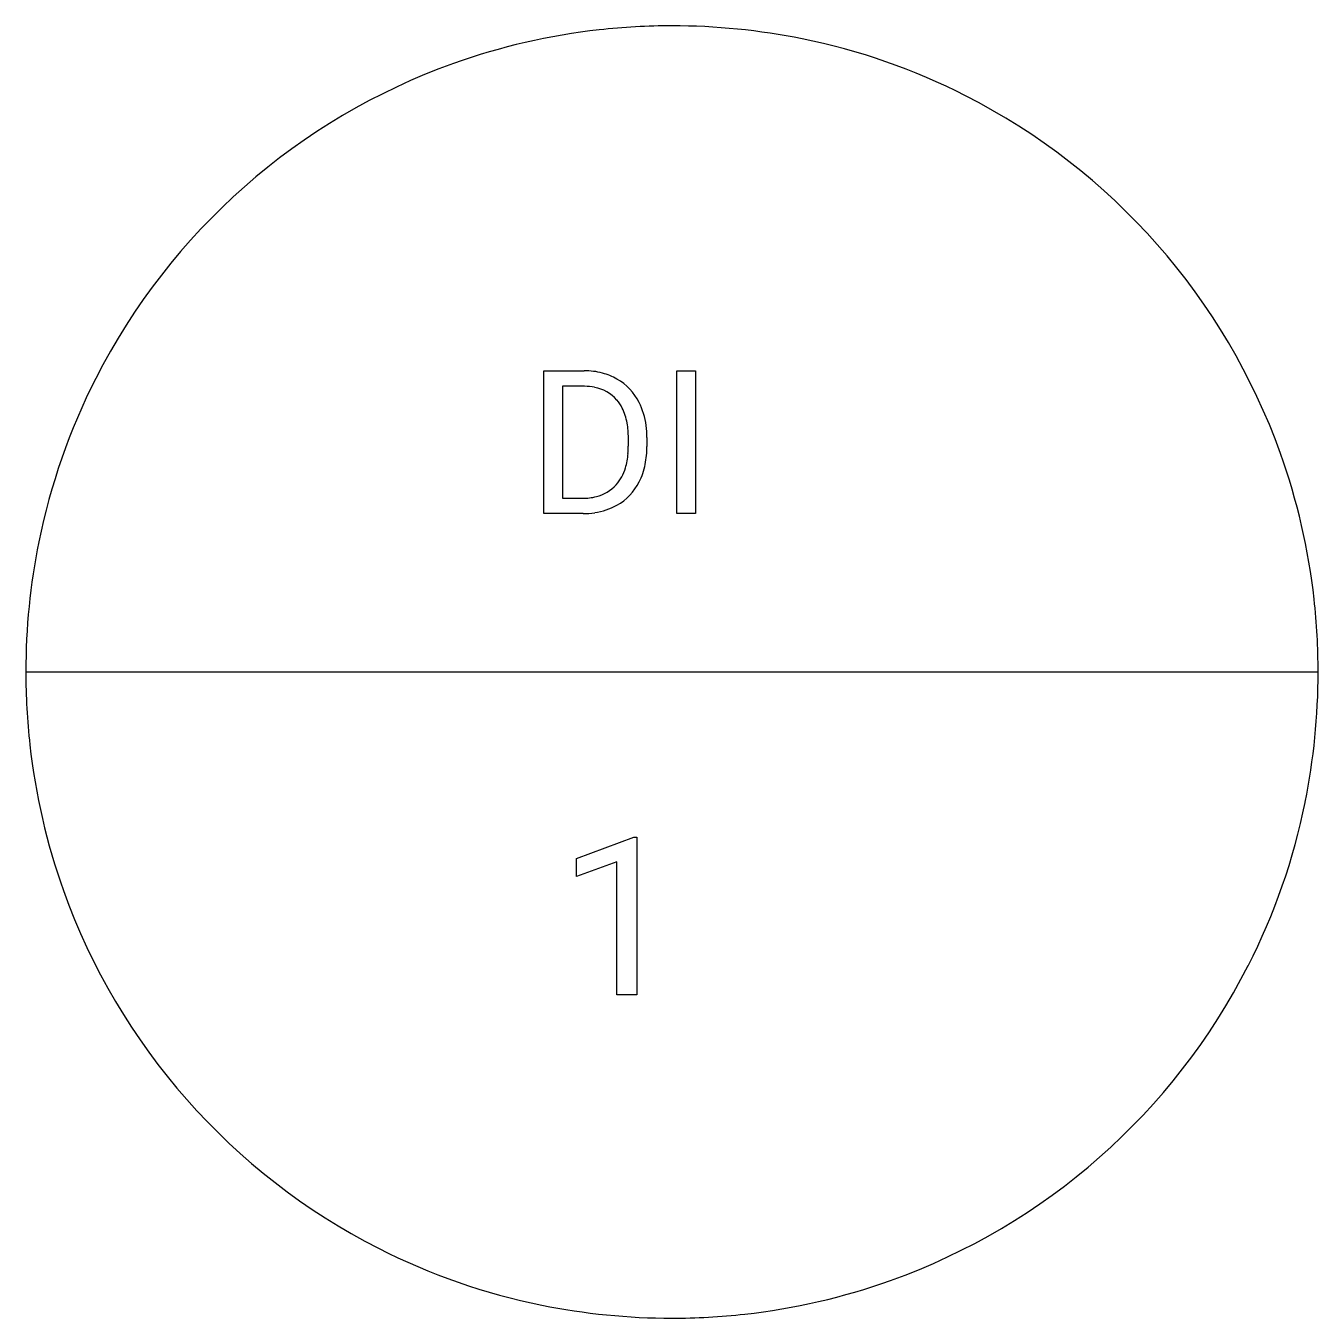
# Model space of a CAD drawing. Extents: x 2.8 to 16, y -2.8 to 10.5.
import ezdxf

# ---------------------------------------------------------------- set-up
doc = ezdxf.new("R2010")
doc.units = 0
for name, color, linetype in [('DEFAULT_255_1_542', 255, 'CONTINUOUS'), ('DEFAULT_255_1_696', 255, 'CONTINUOUS'), ('DEFAULT_255_2_778', 255, 'CONTINUOUS'), ('DEFAULT_255_2_778_10', 255, 'CONTINUOUS')]:
    doc.layers.add(name, color=color, linetype=linetype)

msp = doc.modelspace()

# ---------------------------------------------------------------- linework, layer by layer
at = {"layer": 'DEFAULT_255_1_542'}
for p, q in [((8.079, 5.458), (8.079, 6.92)), ((8.079, 6.92), (8.492, 6.92)), ((9.442, 5.458), (9.442, 6.92)), ((9.442, 6.92), (9.634, 6.92)), ((9.634, 6.92), (9.634, 5.458)), ((8.497, 6.761), (8.272, 6.761)), ((8.272, 6.761), (8.272, 5.616)), ((8.946, 6.149), (8.946, 6.234)), ((9.136, 6.238), (9.136, 6.145)), ((8.272, 5.616), (8.475, 5.616)), ((8.484, 5.458), (8.079, 5.458)), ((9.634, 5.458), (9.442, 5.458))]:
    msp.add_line(p, q, dxfattribs=at)
for centre, radius, start, end in [((8.497, 6.187), 0.733, 75.4101, 90.3803), ((8.525, 6.306), 0.61, 60.1456, 75.189), ((8.494, 6.19), 0.571, 79.2151, 89.7446), ((8.535, 6.371), 0.385, 40.384, 80.1432), ((8.545, 6.341), 0.57, 26.5254, 60.1451), ((8.503, 6.347), 0.426, 26.5778, 40.1533), ((8.387, 6.293), 0.554, 9.6572, 26.1932), ((8.405, 6.267), 0.729, 7.403, 26.8321), ((8.092, 6.239), 0.854, 359.6455, 9.8607), ((8.206, 6.235), 0.93, 0.1606, 7.7176), ((7.994, 6.147), 0.951, 355.4989, 0.0788), ((8.226, 6.14), 0.91, 348.729, 0.3013), ((8.257, 6.122), 0.688, 343.3325, 355.8548), ((8.434, 6.099), 0.699, 333.0707, 348.7181), ((8.482, 6.052), 0.452, 318.7416, 343.6873), ((8.524, 6.02), 0.399, 283.77, 318.1556), ((8.554, 6.033), 0.561, 299.2531, 333.4571), ((8.48, 6.191), 0.576, 269.4971, 284.0204), ((8.477, 6.307), 0.849, 270.4445, 278.451), ((8.509, 6.119), 0.658, 278.1073, 299.0339)]:
    msp.add_arc(centre, radius, start, end, dxfattribs=at)
at = {"layer": 'DEFAULT_255_1_696'}
for p, q in [((8.416, 1.927), (9.002, 2.147)), ((9.002, 2.147), (9.034, 2.147)), ((9.034, 2.147), (9.034, 0.532)), ((8.416, 1.742), (8.416, 1.927)), ((8.828, 1.893), (8.416, 1.742)), ((8.828, 0.532), (8.828, 1.893)), ((9.034, 0.532), (8.828, 0.532))]:
    msp.add_line(p, q, dxfattribs=at)
at = {"layer": 'DEFAULT_255_2_778'}
msp.add_line((2.778, 3.836), (2.778, 3.836), dxfattribs=at)
for centre, radius, start, end in [((9.391, 3.707), 6.744, 89.9875, 96.3278), ((9.397, 3.758), 6.693, 78.5415, 90.0352), ((9.374, 3.85), 6.6, 96.3164, 109.6517), ((9.419, 3.876), 6.574, 63.0463, 78.5245), ((9.382, 3.846), 6.606, 109.7078, 153.0328), ((9.402, 3.847), 6.606, 19.7078, 63.0328), ((9.354, 3.862), 6.574, 153.0463, 168.5245), ((9.406, 3.855), 6.6, 6.3164, 19.6517), ((9.471, 3.841), 6.693, 168.5415, 180.0352), ((9.263, 3.838), 6.744, 359.9875, 6.3278), ((9.522, 3.835), 6.744, 179.9875, 186.3278), ((9.314, 3.832), 6.693, 348.5415, 0.0352), ((9.379, 3.818), 6.6, 186.3164, 199.6517), ((9.432, 3.81), 6.574, 333.0463, 348.5245), ((9.383, 3.826), 6.606, 199.7078, 243.0328), ((9.403, 3.827), 6.606, 289.7078, 333.0328), ((9.367, 3.797), 6.574, 243.0463, 258.5245), ((9.411, 3.823), 6.6, 276.3164, 289.6517), ((9.389, 3.915), 6.693, 258.5415, 270.0352), ((9.394, 3.966), 6.744, 269.9875, 276.3278)]:
    msp.add_arc(centre, radius, start, end, dxfattribs=at)
at = {"layer": 'DEFAULT_255_2_778_10'}
msp.add_line((2.778, 3.837), (16.007, 3.837), dxfattribs=at)

doc.saveas('drawing.dxf')
